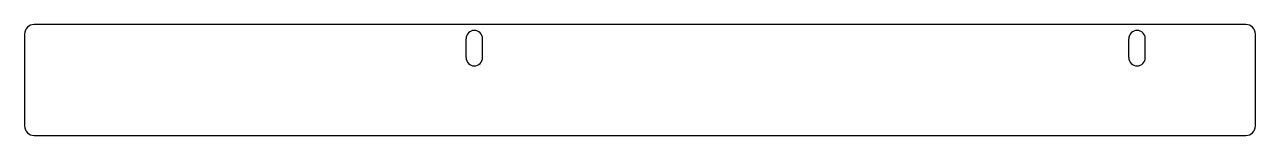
# Model space of a CAD drawing. Extents: x 0 to 260, y 0 to 24.
import ezdxf

# ---------------------------------------------------------------- set-up
doc = ezdxf.new("R2010")
doc.units = 0
doc.header["$MEASUREMENT"] = 0
doc.layers.get('0').update_dxf_attribs({"linetype": 'CONTINUOUS'})

msp = doc.modelspace()

# ---------------------------------------------------------------- linework, layer by layer
for p, q in [((258, 23.5), (2, 23.5)), ((0, 21.5), (0, 2)), ((260, 2), (260, 21.5)), ((93.25, 16.5), (93.25, 20.5)), ((96.75, 16.5), (96.75, 20.5)), ((233.25, 16.5), (233.25, 20.5)), ((236.75, 16.5), (236.75, 20.5)), ((2, 0), (258, 0))]:
    msp.add_line(p, q)
for centre, radius, start, end in [((2, 21.5), 2, 90, 180), ((258, 21.5), 2, 0, 90), ((95, 20.5), 1.75, 0, 180), ((235, 20.5), 1.75, 0, 180), ((95, 16.5), 1.75, 180, 0), ((235, 16.5), 1.75, 180, 0), ((2, 2), 2, 180, 270), ((258, 2), 2, 270, 0)]:
    msp.add_arc(centre, radius, start, end)

doc.saveas('drawing.dxf')
